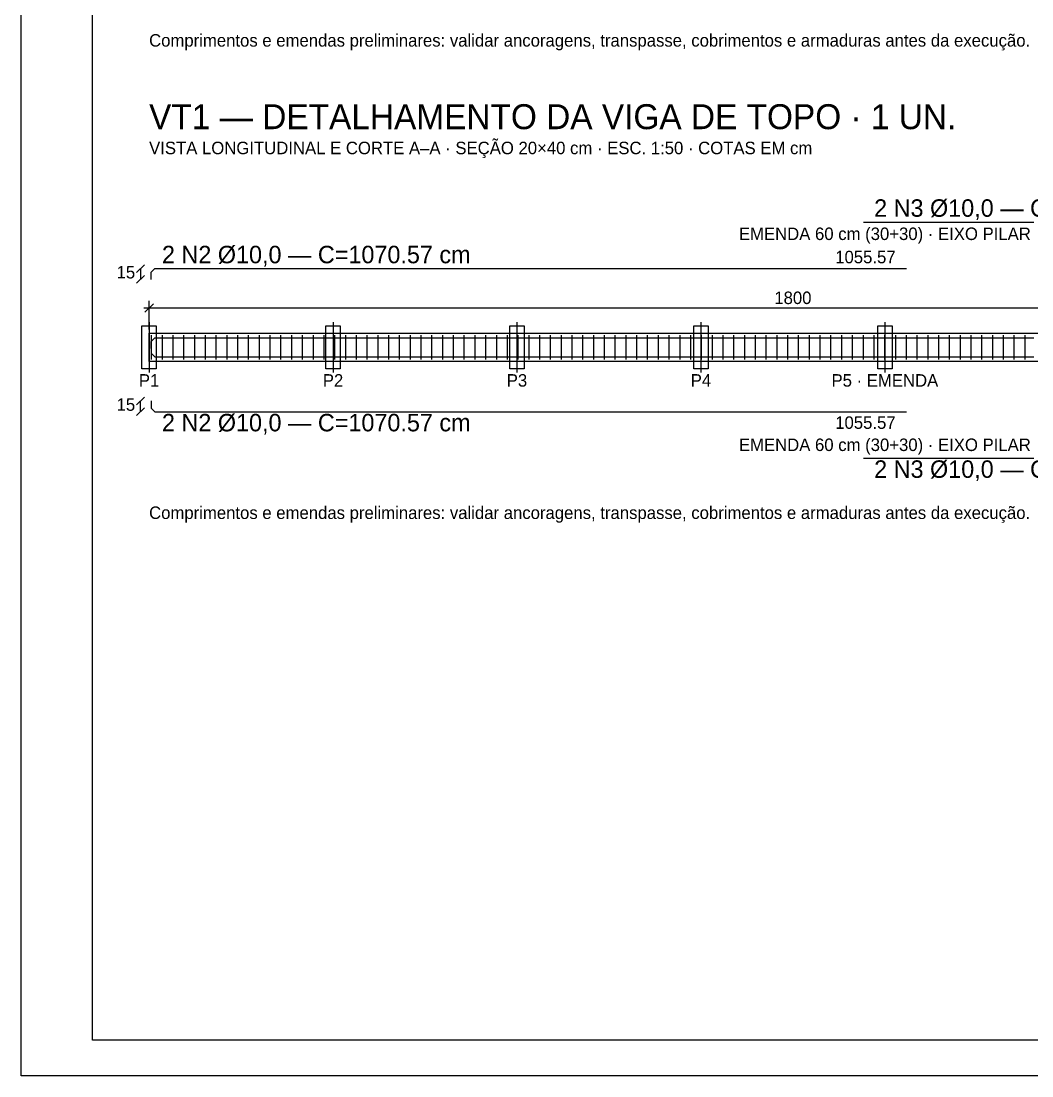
# Model space of a CAD drawing. Header units: millimetres. Extents: x 0 to 3648, y 0 to 594.
# Drawn here: x 1842 to 2124.6, y 0 to 295 of the extents above; entities that cross this region are included whole.
import ezdxf
from ezdxf.enums import TextEntityAlignment as Align

# ---------------------------------------------------------------- set-up
doc = ezdxf.new("R2010")
doc.units = ezdxf.units.MM
for name, color, linetype in [('COTAS', 4, 'CONTINUOUS'), ('EIXOS', 6, 'CONTINUOUS'), ('ESTRIBOS', 30, 'CONTINUOUS'), ('FORMAS', 7, 'CONTINUOUS'), ('MOLDURA', 7, 'CONTINUOUS'), ('TEXTOS', 2, 'CONTINUOUS')]:
    doc.layers.add(name, color=color, linetype=linetype)

msp = doc.modelspace()

# ---------------------------------------------------------------- linework, layer by layer
at = {"layer": 'COTAS'}
for p, q in [((1874.28493, 224.63354), (1876.48495, 226.83353)), ((1875.38494, 225.73352), (1875.38494, 222.73354)), ((1874.28493, 221.63353), (1876.48495, 223.83355)), ((1876.58499, 213.53353), (1878.98495, 215.93353)), ((1877.78491, 208.73354), (1877.78491, 216.73353)), ((1876.28501, 214.73355), (2239.28493, 214.73355)), ((1874.28493, 187.63353), (1876.48495, 189.83352)), ((1874.28493, 184.63354), (1876.48495, 186.83353)), ((1875.38494, 185.73352), (1875.38494, 188.73354))]:
    msp.add_line(p, q, dxfattribs=at)
at = {"layer": 'EIXOS'}
for p, q in [((1875.78496, 209.73355), (1879.78498, 209.73355)), ((1875.78496, 197.73354), (1875.78496, 209.73355)), ((1877.78491, 210.73352), (1877.78491, 196.73353)), ((1879.78498, 209.73355), (1879.78498, 197.73354)), ((1927.21349, 209.73355), (1931.21352, 209.73355)), ((1927.21349, 197.73354), (1927.21349, 209.73355)), ((1929.21357, 210.73352), (1929.21357, 196.73353)), ((1931.21352, 209.73355), (1931.21352, 197.73354)), ((1978.64215, 209.73355), (1982.64205, 209.73355)), ((1978.64215, 197.73354), (1978.64215, 209.73355)), ((1980.6421, 210.73352), (1980.6421, 196.73353)), ((1982.64205, 209.73355), (1982.64205, 197.73354)), ((2030.07069, 209.73355), (2034.07071, 209.73355)), ((2030.07069, 197.73354), (2030.07069, 209.73355)), ((2032.07064, 210.73352), (2032.07064, 196.73353)), ((2034.07071, 209.73355), (2034.07071, 197.73354)), ((2081.49922, 209.73355), (2085.49925, 209.73355)), ((2081.49922, 197.73354), (2081.49922, 209.73355)), ((2083.4993, 210.73352), (2083.4993, 196.73353)), ((2085.49925, 209.73355), (2085.49925, 197.73354)), ((1879.78498, 197.73354), (1875.78496, 197.73354)), ((1931.21352, 197.73354), (1927.21349, 197.73354)), ((1982.64205, 197.73354), (1978.64215, 197.73354)), ((2034.07071, 197.73354), (2030.07069, 197.73354)), ((2085.49925, 197.73354), (2081.49922, 197.73354))]:
    msp.add_line(p, q, dxfattribs=at)
at = {"layer": 'ESTRIBOS'}
for p, q in [((1878.38499, 207.13354), (1878.38499, 200.33354)), ((1881.40007, 207.13354), (1881.40007, 200.33354)), ((1884.41526, 207.13354), (1884.41526, 200.33354)), ((1887.43034, 207.13354), (1887.43034, 200.33354)), ((1890.44541, 207.13354), (1890.44541, 200.33354)), ((1893.46061, 207.13354), (1893.46061, 200.33354)), ((1896.47569, 207.13354), (1896.47569, 200.33354)), ((1899.49089, 207.13354), (1899.49089, 200.33354)), ((1902.50596, 207.13354), (1902.50596, 200.33354)), ((1905.52103, 207.13354), (1905.52103, 200.33354)), ((1908.53623, 207.13354), (1908.53623, 200.33354)), ((1911.55131, 207.13354), (1911.55131, 200.33354)), ((1914.56651, 207.13354), (1914.56651, 200.33354)), ((1917.58158, 207.13354), (1917.58158, 200.33354)), ((1920.59678, 207.13354), (1920.59678, 200.33354)), ((1923.61185, 207.13354), (1923.61185, 200.33354)), ((1926.62693, 207.13354), (1926.62693, 200.33354)), ((1929.64213, 207.13354), (1929.64213, 200.33354)), ((1932.6572, 207.13354), (1932.6572, 200.33354)), ((1935.6724, 207.13354), (1935.6724, 200.33354)), ((1938.68747, 207.13354), (1938.68747, 200.33354)), ((1941.70255, 207.13354), (1941.70255, 200.33354)), ((1944.71775, 207.13354), (1944.71775, 200.33354)), ((1947.73282, 207.13354), (1947.73282, 200.33354)), ((1950.74802, 207.13354), (1950.74802, 200.33354)), ((1953.7631, 207.13354), (1953.7631, 200.33354)), ((1956.7783, 207.13354), (1956.7783, 200.33354)), ((1959.79337, 207.13354), (1959.79337, 200.33354)), ((1962.80844, 207.13354), (1962.80844, 200.33354)), ((1965.82364, 207.13354), (1965.82364, 200.33354)), ((1968.83872, 207.13354), (1968.83872, 200.33354)), ((1971.85392, 207.13354), (1971.85392, 200.33354)), ((1974.86899, 207.13354), (1974.86899, 200.33354)), ((1977.88406, 207.13354), (1977.88406, 200.33354)), ((1980.89926, 207.13354), (1980.89926, 200.33354)), ((1983.91434, 207.13354), (1983.91434, 200.33354)), ((1986.92954, 207.13354), (1986.92954, 200.33354)), ((1989.94461, 207.13354), (1989.94461, 200.33354)), ((1992.95969, 207.13354), (1992.95969, 200.33354)), ((1995.97488, 207.13354), (1995.97488, 200.33354)), ((1998.98996, 207.13354), (1998.98996, 200.33354)), ((2002.00516, 207.13354), (2002.00516, 200.33354)), ((2005.02023, 207.13354), (2005.02023, 200.33354)), ((2008.03531, 207.13354), (2008.03531, 200.33354)), ((2011.05051, 207.13354), (2011.05051, 200.33354)), ((2014.06558, 207.13354), (2014.06558, 200.33354)), ((2017.08078, 207.13354), (2017.08078, 200.33354)), ((2020.09585, 207.13354), (2020.09585, 200.33354)), ((2023.11105, 207.13354), (2023.11105, 200.33354)), ((2026.12613, 207.13354), (2026.12613, 200.33354)), ((2029.14133, 207.13354), (2029.14133, 200.33354)), ((2032.1564, 207.13354), (2032.1564, 200.33354)), ((2035.17147, 207.13354), (2035.17147, 200.33354)), ((2038.18667, 207.13354), (2038.18667, 200.33354)), ((2041.20175, 207.13354), (2041.20175, 200.33354)), ((2044.21695, 207.13354), (2044.21695, 200.33354)), ((2047.23202, 207.13354), (2047.23202, 200.33354)), ((2050.2471, 207.13354), (2050.2471, 200.33354)), ((2053.26229, 207.13354), (2053.26229, 200.33354)), ((2056.27737, 207.13354), (2056.27737, 200.33354)), ((2059.29257, 207.13354), (2059.29257, 200.33354)), ((2062.30764, 207.13354), (2062.30764, 200.33354)), ((2065.32272, 207.13354), (2065.32272, 200.33354)), ((2068.33792, 207.13354), (2068.33792, 200.33354)), ((2071.35299, 207.13354), (2071.35299, 200.33354)), ((2074.36819, 207.13354), (2074.36819, 200.33354)), ((2077.38326, 207.13354), (2077.38326, 200.33354)), ((2080.39834, 207.13354), (2080.39834, 200.33354)), ((2083.41354, 207.13354), (2083.41354, 200.33354)), ((2086.42861, 207.13354), (2086.42861, 200.33354)), ((2089.44381, 207.13354), (2089.44381, 200.33354)), ((2092.45888, 207.13354), (2092.45888, 200.33354)), ((2095.47408, 207.13354), (2095.47408, 200.33354)), ((2098.48916, 207.13354), (2098.48916, 200.33354)), ((2101.50423, 207.13354), (2101.50423, 200.33354)), ((2104.51943, 207.13354), (2104.51943, 200.33354)), ((2107.53451, 207.13354), (2107.53451, 200.33354)), ((2110.5497, 207.13354), (2110.5497, 200.33354)), ((2113.56478, 207.13354), (2113.56478, 200.33354)), ((2116.57998, 207.13354), (2116.57998, 200.33354)), ((2119.59505, 207.13354), (2119.59505, 200.33354)), ((2122.61013, 207.13354), (2122.61013, 200.33354))]:
    msp.add_line(p, q, dxfattribs=at)
at = {"layer": 'FORMAS'}
for p, q in [((2077.4992, 238.73354), (2079.48325, 238.73354)), ((2079.48325, 238.73354), (2081.46717, 238.73354)), ((2081.46717, 238.73354), (2083.45122, 238.73354)), ((2083.45122, 238.73354), (2085.43515, 238.73354)), ((2085.43515, 238.73354), (2087.41907, 238.73354)), ((2087.41907, 238.73354), (2089.40312, 238.73354)), ((2089.40312, 238.73354), (2091.38704, 238.73354)), ((2091.38704, 238.73354), (2093.37097, 238.73354)), ((2093.37097, 238.73354), (2095.35502, 238.73354)), ((2095.35502, 238.73354), (2097.33894, 238.73354)), ((2097.33894, 238.73354), (2099.32287, 238.73354)), ((2099.32287, 238.73354), (2101.30692, 238.73354)), ((2101.30692, 238.73354), (2103.29084, 238.73354)), ((2103.29084, 238.73354), (2105.27489, 238.73354)), ((2105.27489, 238.73354), (2107.25881, 238.73354)), ((2107.25881, 238.73354), (2109.24274, 238.73354)), ((2109.24274, 238.73354), (2111.22679, 238.73354)), ((2111.22679, 238.73354), (2113.21071, 238.73354)), ((2113.21071, 238.73354), (2115.19476, 238.73354)), ((2115.19476, 238.73354), (2117.17869, 238.73354)), ((2117.17869, 238.73354), (2119.16261, 238.73354)), ((2119.16261, 238.73354), (2121.14666, 238.73354)), ((2121.14666, 238.73354), (2123.13058, 238.73354)), ((2123.13058, 238.73354), (2125.11463, 238.73354)), ((1878.38499, 224.71608), (1879.35004, 225.73352)), ((1878.38499, 222.73354), (1878.38499, 224.71608)), ((1879.35004, 225.73352), (1881.33258, 225.73352)), ((1881.33258, 225.73352), (1883.31513, 225.73352)), ((1883.31513, 225.73352), (1885.29768, 225.73352)), ((1885.29768, 225.73352), (1887.28022, 225.73352)), ((1887.28022, 225.73352), (1889.26277, 225.73352)), ((1889.26277, 225.73352), (1891.24532, 225.73352)), ((1891.24532, 225.73352), (1893.22786, 225.73352)), ((1893.22786, 225.73352), (1895.21029, 225.73352)), ((1895.21029, 225.73352), (1897.19296, 225.73352)), ((1897.19296, 225.73352), (1899.17538, 225.73352)), ((1899.17538, 225.73352), (1901.15793, 225.73352)), ((1901.15793, 225.73352), (1903.14047, 225.73352)), ((1903.14047, 225.73352), (1905.12302, 225.73352)), ((1905.12302, 225.73352), (1907.10557, 225.73352)), ((1907.10557, 225.73352), (1909.08812, 225.73352)), ((1909.08812, 225.73352), (1911.07066, 225.73352)), ((1911.07066, 225.73352), (1913.05321, 225.73352)), ((1913.05321, 225.73352), (1915.03576, 225.73352)), ((1915.03576, 225.73352), (1917.0183, 225.73352)), ((1917.0183, 225.73352), (1919.00085, 225.73352)), ((1919.00085, 225.73352), (1920.9834, 225.73352)), ((1920.9834, 225.73352), (1922.96595, 225.73352)), ((1922.96595, 225.73352), (1924.94849, 225.73352)), ((1924.94849, 225.73352), (1926.93104, 225.73352)), ((1926.93104, 225.73352), (1928.91346, 225.73352)), ((1928.91346, 225.73352), (1930.89613, 225.73352)), ((1930.89613, 225.73352), (1932.87856, 225.73352)), ((1932.87856, 225.73352), (1934.8611, 225.73352)), ((1934.8611, 225.73352), (1936.84365, 225.73352)), ((1936.84365, 225.73352), (1938.8262, 225.73352)), ((1938.8262, 225.73352), (1940.80874, 225.73352)), ((1940.80874, 225.73352), (1942.79129, 225.73352)), ((1942.79129, 225.73352), (1944.77384, 225.73352)), ((1944.77384, 225.73352), (1946.75639, 225.73352)), ((1946.75639, 225.73352), (1948.73893, 225.73352)), ((1948.73893, 225.73352), (1950.72148, 225.73352)), ((1950.72148, 225.73352), (1952.70403, 225.73352)), ((1952.70403, 225.73352), (1954.68657, 225.73352)), ((1954.68657, 225.73352), (1956.66912, 225.73352)), ((1956.66912, 225.73352), (1958.65167, 225.73352)), ((1958.65167, 225.73352), (1960.63421, 225.73352)), ((1960.63421, 225.73352), (1962.61664, 225.73352)), ((1962.61664, 225.73352), (1964.59931, 225.73352)), ((1964.59931, 225.73352), (1966.58173, 225.73352)), ((1966.58173, 225.73352), (1968.56428, 225.73352)), ((1968.56428, 225.73352), (1970.54682, 225.73352)), ((1970.54682, 225.73352), (1972.52937, 225.73352)), ((1972.52937, 225.73352), (1974.51192, 225.73352)), ((1974.51192, 225.73352), (1976.49447, 225.73352)), ((1976.49447, 225.73352), (1978.47701, 225.73352)), ((1978.47701, 225.73352), (1980.45956, 225.73352)), ((1980.45956, 225.73352), (1982.44211, 225.73352)), ((1982.44211, 225.73352), (1984.42465, 225.73352)), ((1984.42465, 225.73352), (1986.4072, 225.73352)), ((1986.4072, 225.73352), (1988.38975, 225.73352)), ((1988.38975, 225.73352), (1990.3723, 225.73352)), ((1990.3723, 225.73352), (1992.35484, 225.73352)), ((1992.35484, 225.73352), (1994.33739, 225.73352)), ((1994.33739, 225.73352), (1996.31981, 225.73352)), ((1996.31981, 225.73352), (1998.30248, 225.73352)), ((1998.30248, 225.73352), (2000.28491, 225.73352)), ((2000.28491, 225.73352), (2002.26745, 225.73352)), ((2002.26745, 225.73352), (2004.25, 225.73352)), ((2004.25, 225.73352), (2006.23255, 225.73352)), ((2006.23255, 225.73352), (2008.21509, 225.73352)), ((2008.21509, 225.73352), (2010.19764, 225.73352)), ((2010.19764, 225.73352), (2012.18019, 225.73352)), ((2012.18019, 225.73352), (2014.16274, 225.73352)), ((2014.16274, 225.73352), (2016.14528, 225.73352)), ((2016.14528, 225.73352), (2018.12783, 225.73352)), ((2018.12783, 225.73352), (2020.11038, 225.73352)), ((2020.11038, 225.73352), (2022.09292, 225.73352)), ((2022.09292, 225.73352), (2024.07547, 225.73352)), ((2024.07547, 225.73352), (2026.05802, 225.73352)), ((2026.05802, 225.73352), (2028.04056, 225.73352)), ((2028.04056, 225.73352), (2030.02299, 225.73352)), ((2030.02299, 225.73352), (2032.00566, 225.73352)), ((2032.00566, 225.73352), (2033.98808, 225.73352)), ((2033.98808, 225.73352), (2035.97063, 225.73352)), ((2035.97063, 225.73352), (2037.95318, 225.73352)), ((2037.95318, 225.73352), (2039.93572, 225.73352)), ((2039.93572, 225.73352), (2041.91827, 225.73352)), ((2041.91827, 225.73352), (2043.90082, 225.73352)), ((2043.90082, 225.73352), (2045.88336, 225.73352)), ((2045.88336, 225.73352), (2047.86591, 225.73352)), ((2047.86591, 225.73352), (2049.84846, 225.73352)), ((2049.84846, 225.73352), (2051.831, 225.73352)), ((2051.831, 225.73352), (2053.81355, 225.73352)), ((2053.81355, 225.73352), (2055.7961, 225.73352)), ((2055.7961, 225.73352), (2057.77865, 225.73352)), ((2057.77865, 225.73352), (2059.76119, 225.73352)), ((2059.76119, 225.73352), (2061.74374, 225.73352)), ((2061.74374, 225.73352), (2063.72616, 225.73352)), ((2063.72616, 225.73352), (2065.70883, 225.73352)), ((2065.70883, 225.73352), (2067.69126, 225.73352)), ((2067.69126, 225.73352), (2069.6738, 225.73352)), ((2069.6738, 225.73352), (2071.65635, 225.73352)), ((2071.65635, 225.73352), (2073.6389, 225.73352)), ((2073.6389, 225.73352), (2075.62144, 225.73352)), ((2075.62144, 225.73352), (2077.60399, 225.73352)), ((2077.60399, 225.73352), (2079.58654, 225.73352)), ((2079.58654, 225.73352), (2081.56909, 225.73352)), ((2081.56909, 225.73352), (2083.55163, 225.73352)), ((2083.55163, 225.73352), (2085.53418, 225.73352)), ((2085.53418, 225.73352), (2087.51673, 225.73352)), ((2087.51673, 225.73352), (2089.49927, 225.73352)), ((1877.78491, 207.73354), (2237.78491, 207.73354)), ((1877.78491, 199.73355), (1877.78491, 207.73354)), ((1878.38499, 205.34684), (1879.35004, 206.36431)), ((1878.38499, 203.3643), (1878.38499, 205.34684)), ((1878.38499, 204.10276), (1878.38499, 202.12024)), ((1879.35004, 206.36431), (1881.33258, 206.36431)), ((1881.33258, 206.36431), (1883.31513, 206.36431)), ((1883.31513, 206.36431), (1885.29768, 206.36431)), ((1885.29768, 206.36431), (1887.28022, 206.36431)), ((1887.28022, 206.36431), (1889.26277, 206.36431)), ((1889.26277, 206.36431), (1891.24532, 206.36431)), ((1891.24532, 206.36431), (1893.22786, 206.36431)), ((1893.22786, 206.36431), (1895.21029, 206.36431)), ((1895.21029, 206.36431), (1897.19296, 206.36431)), ((1897.19296, 206.36431), (1899.17538, 206.36431)), ((1899.17538, 206.36431), (1901.15793, 206.36431)), ((1901.15793, 206.36431), (1903.14047, 206.36431)), ((1903.14047, 206.36431), (1905.12302, 206.36431)), ((1905.12302, 206.36431), (1907.10557, 206.36431)), ((1907.10557, 206.36431), (1909.08812, 206.36431)), ((1909.08812, 206.36431), (1911.07066, 206.36431)), ((1911.07066, 206.36431), (1913.05321, 206.36431)), ((1913.05321, 206.36431), (1915.03576, 206.36431)), ((1915.03576, 206.36431), (1917.0183, 206.36431)), ((1917.0183, 206.36431), (1919.00085, 206.36431)), ((1919.00085, 206.36431), (1920.9834, 206.36431)), ((1920.9834, 206.36431), (1922.96595, 206.36431)), ((1922.96595, 206.36431), (1924.94849, 206.36431)), ((1924.94849, 206.36431), (1926.93104, 206.36431)), ((1926.93104, 206.36431), (1928.91346, 206.36431)), ((1928.91346, 206.36431), (1930.89613, 206.36431)), ((1930.89613, 206.36431), (1932.87856, 206.36431)), ((1932.87856, 206.36431), (1934.8611, 206.36431)), ((1934.8611, 206.36431), (1936.84365, 206.36431)), ((1936.84365, 206.36431), (1938.8262, 206.36431)), ((1938.8262, 206.36431), (1940.80874, 206.36431)), ((1940.80874, 206.36431), (1942.79129, 206.36431)), ((1942.79129, 206.36431), (1944.77384, 206.36431)), ((1944.77384, 206.36431), (1946.75639, 206.36431)), ((1946.75639, 206.36431), (1948.73893, 206.36431)), ((1948.73893, 206.36431), (1950.72148, 206.36431)), ((1950.72148, 206.36431), (1952.70403, 206.36431)), ((1952.70403, 206.36431), (1954.68657, 206.36431)), ((1954.68657, 206.36431), (1956.66912, 206.36431)), ((1956.66912, 206.36431), (1958.65167, 206.36431)), ((1958.65167, 206.36431), (1960.63421, 206.36431)), ((1960.63421, 206.36431), (1962.61664, 206.36431)), ((1962.61664, 206.36431), (1964.59931, 206.36431)), ((1964.59931, 206.36431), (1966.58173, 206.36431)), ((1966.58173, 206.36431), (1968.56428, 206.36431)), ((1968.56428, 206.36431), (1970.54682, 206.36431)), ((1970.54682, 206.36431), (1972.52937, 206.36431)), ((1972.52937, 206.36431), (1974.51192, 206.36431)), ((1974.51192, 206.36431), (1976.49447, 206.36431)), ((1976.49447, 206.36431), (1978.47701, 206.36431)), ((1978.47701, 206.36431), (1980.45956, 206.36431)), ((1980.45956, 206.36431), (1982.44211, 206.36431)), ((1982.44211, 206.36431), (1984.42465, 206.36431)), ((1984.42465, 206.36431), (1986.4072, 206.36431)), ((1986.4072, 206.36431), (1988.38975, 206.36431)), ((1988.38975, 206.36431), (1990.3723, 206.36431)), ((1990.3723, 206.36431), (1992.35484, 206.36431)), ((1992.35484, 206.36431), (1994.33739, 206.36431)), ((1994.33739, 206.36431), (1996.31981, 206.36431)), ((1996.31981, 206.36431), (1998.30248, 206.36431)), ((1998.30248, 206.36431), (2000.28491, 206.36431)), ((2000.28491, 206.36431), (2002.26745, 206.36431)), ((2002.26745, 206.36431), (2004.25, 206.36431)), ((2004.25, 206.36431), (2006.23255, 206.36431)), ((2006.23255, 206.36431), (2008.21509, 206.36431)), ((2008.21509, 206.36431), (2010.19764, 206.36431)), ((2010.19764, 206.36431), (2012.18019, 206.36431)), ((2012.18019, 206.36431), (2014.16274, 206.36431)), ((2014.16274, 206.36431), (2016.14528, 206.36431)), ((2016.14528, 206.36431), (2018.12783, 206.36431)), ((2018.12783, 206.36431), (2020.11038, 206.36431)), ((2020.11038, 206.36431), (2022.09292, 206.36431)), ((2022.09292, 206.36431), (2024.07547, 206.36431)), ((2024.07547, 206.36431), (2026.05802, 206.36431)), ((2026.05802, 206.36431), (2028.04056, 206.36431)), ((2028.04056, 206.36431), (2030.02299, 206.36431)), ((2030.02299, 206.36431), (2032.00566, 206.36431)), ((2032.00566, 206.36431), (2033.98808, 206.36431)), ((2033.98808, 206.36431), (2035.97063, 206.36431)), ((2035.97063, 206.36431), (2037.95318, 206.36431)), ((2037.95318, 206.36431), (2039.93572, 206.36431)), ((2039.93572, 206.36431), (2041.91827, 206.36431)), ((2041.91827, 206.36431), (2043.90082, 206.36431)), ((2043.90082, 206.36431), (2045.88336, 206.36431)), ((2045.88336, 206.36431), (2047.86591, 206.36431)), ((2047.86591, 206.36431), (2049.84846, 206.36431)), ((2049.84846, 206.36431), (2051.831, 206.36431)), ((2051.831, 206.36431), (2053.81355, 206.36431)), ((2053.81355, 206.36431), (2055.7961, 206.36431)), ((2055.7961, 206.36431), (2057.77865, 206.36431)), ((2057.77865, 206.36431), (2059.76119, 206.36431)), ((2059.76119, 206.36431), (2061.74374, 206.36431)), ((2061.74374, 206.36431), (2063.72616, 206.36431)), ((2063.72616, 206.36431), (2065.70883, 206.36431)), ((2065.70883, 206.36431), (2067.69126, 206.36431)), ((2067.69126, 206.36431), (2069.6738, 206.36431)), ((2069.6738, 206.36431), (2071.65635, 206.36431)), ((2071.65635, 206.36431), (2073.6389, 206.36431)), ((2073.6389, 206.36431), (2075.62144, 206.36431)), ((2075.62144, 206.36431), (2077.60399, 206.36431)), ((2077.4992, 206.36431), (2079.48325, 206.36431)), ((2077.60399, 206.36431), (2079.58654, 206.36431)), ((2079.48325, 206.36431), (2081.46717, 206.36431)), ((2079.58654, 206.36431), (2081.56909, 206.36431)), ((2081.46717, 206.36431), (2083.45122, 206.36431)), ((2081.56909, 206.36431), (2083.55163, 206.36431)), ((2083.45122, 206.36431), (2085.43515, 206.36431)), ((2083.55163, 206.36431), (2085.53418, 206.36431)), ((2085.43515, 206.36431), (2087.41907, 206.36431)), ((2085.53418, 206.36431), (2087.51673, 206.36431)), ((2087.41907, 206.36431), (2089.40312, 206.36431)), ((2087.51673, 206.36431), (2089.49927, 206.36431)), ((2089.40312, 206.36431), (2091.38704, 206.36431)), ((2091.38704, 206.36431), (2093.37097, 206.36431)), ((2093.37097, 206.36431), (2095.35502, 206.36431)), ((2095.35502, 206.36431), (2097.33894, 206.36431)), ((2097.33894, 206.36431), (2099.32287, 206.36431)), ((2099.32287, 206.36431), (2101.30692, 206.36431)), ((2101.30692, 206.36431), (2103.29084, 206.36431)), ((2103.29084, 206.36431), (2105.27489, 206.36431)), ((2105.27489, 206.36431), (2107.25881, 206.36431)), ((2107.25881, 206.36431), (2109.24274, 206.36431)), ((2109.24274, 206.36431), (2111.22679, 206.36431)), ((2111.22679, 206.36431), (2113.21071, 206.36431)), ((2113.21071, 206.36431), (2115.19476, 206.36431)), ((2115.19476, 206.36431), (2117.17869, 206.36431)), ((2117.17869, 206.36431), (2119.16261, 206.36431)), ((2119.16261, 206.36431), (2121.14666, 206.36431)), ((2121.14666, 206.36431), (2123.13058, 206.36431)), ((2123.13058, 206.36431), (2125.11463, 206.36431)), ((1878.38499, 202.12024), (1879.35004, 201.10277)), ((1879.35004, 201.10277), (1881.33258, 201.10277)), ((1881.33258, 201.10277), (1883.31513, 201.10277)), ((1883.31513, 201.10277), (1885.29768, 201.10277)), ((1885.29768, 201.10277), (1887.28022, 201.10277)), ((1887.28022, 201.10277), (1889.26277, 201.10277)), ((1889.26277, 201.10277), (1891.24532, 201.10277)), ((1891.24532, 201.10277), (1893.22786, 201.10277)), ((1893.22786, 201.10277), (1895.21041, 201.10277)), ((1895.21041, 201.10277), (1897.19296, 201.10277)), ((1897.19296, 201.10277), (1899.17538, 201.10277)), ((1899.17538, 201.10277), (1901.15805, 201.10277)), ((1901.15805, 201.10277), (1903.14047, 201.10277)), ((1903.14047, 201.10277), (1905.12302, 201.10277)), ((1905.12302, 201.10277), (1907.10557, 201.10277)), ((1907.10557, 201.10277), (1909.08812, 201.10277)), ((1909.08812, 201.10277), (1911.07066, 201.10277)), ((1911.07066, 201.10277), (1913.05321, 201.10277)), ((1913.05321, 201.10277), (1915.03576, 201.10277)), ((1915.03576, 201.10277), (1917.0183, 201.10277)), ((1917.0183, 201.10277), (1919.00085, 201.10277)), ((1919.00085, 201.10277), (1920.9834, 201.10277)), ((1920.9834, 201.10277), (1922.96595, 201.10277)), ((1922.96595, 201.10277), (1924.94849, 201.10277)), ((1924.94849, 201.10277), (1926.93104, 201.10277)), ((1926.93104, 201.10277), (1928.91359, 201.10277)), ((1928.91359, 201.10277), (1930.89613, 201.10277)), ((1930.89613, 201.10277), (1932.87856, 201.10277)), ((1932.87856, 201.10277), (1934.86123, 201.10277)), ((1934.86123, 201.10277), (1936.84365, 201.10277)), ((1936.84365, 201.10277), (1938.8262, 201.10277)), ((1938.8262, 201.10277), (1940.80874, 201.10277)), ((1940.80874, 201.10277), (1942.79129, 201.10277)), ((1942.79129, 201.10277), (1944.77384, 201.10277)), ((1944.77384, 201.10277), (1946.75639, 201.10277)), ((1946.75639, 201.10277), (1948.73893, 201.10277)), ((1948.73893, 201.10277), (1950.72148, 201.10277)), ((1950.72148, 201.10277), (1952.70403, 201.10277)), ((1952.70403, 201.10277), (1954.68657, 201.10277)), ((1954.68657, 201.10277), (1956.66912, 201.10277)), ((1956.66912, 201.10277), (1958.65167, 201.10277)), ((1958.65167, 201.10277), (1960.63421, 201.10277)), ((1960.63421, 201.10277), (1962.61676, 201.10277)), ((1962.61676, 201.10277), (1964.59931, 201.10277)), ((1964.59931, 201.10277), (1966.58173, 201.10277)), ((1966.58173, 201.10277), (1968.56428, 201.10277)), ((1968.56428, 201.10277), (1970.54682, 201.10277)), ((1970.54682, 201.10277), (1972.52937, 201.10277)), ((1972.52937, 201.10277), (1974.51192, 201.10277)), ((1974.51192, 201.10277), (1976.49447, 201.10277)), ((1976.49447, 201.10277), (1978.47701, 201.10277)), ((1978.47701, 201.10277), (1980.45956, 201.10277)), ((1980.45956, 201.10277), (1982.44211, 201.10277)), ((1982.44211, 201.10277), (1984.42465, 201.10277)), ((1984.42465, 201.10277), (1986.4072, 201.10277)), ((1986.4072, 201.10277), (1988.38975, 201.10277)), ((1988.38975, 201.10277), (1990.3723, 201.10277)), ((1990.3723, 201.10277), (1992.35484, 201.10277)), ((1992.35484, 201.10277), (1994.33739, 201.10277)), ((1994.33739, 201.10277), (1996.31994, 201.10277)), ((1996.31994, 201.10277), (1998.30248, 201.10277)), ((1998.30248, 201.10277), (2000.28491, 201.10277)), ((2000.28491, 201.10277), (2002.26745, 201.10277)), ((2002.26745, 201.10277), (2004.25, 201.10277)), ((2004.25, 201.10277), (2006.23255, 201.10277)), ((2006.23255, 201.10277), (2008.21509, 201.10277)), ((2008.21509, 201.10277), (2010.19764, 201.10277)), ((2010.19764, 201.10277), (2012.18019, 201.10277)), ((2012.18019, 201.10277), (2014.16274, 201.10277)), ((2014.16274, 201.10277), (2016.14528, 201.10277)), ((2016.14528, 201.10277), (2018.12783, 201.10277)), ((2018.12783, 201.10277), (2020.11038, 201.10277)), ((2020.11038, 201.10277), (2022.09292, 201.10277)), ((2022.09292, 201.10277), (2024.07547, 201.10277)), ((2024.07547, 201.10277), (2026.05802, 201.10277)), ((2026.05802, 201.10277), (2028.04056, 201.10277)), ((2028.04056, 201.10277), (2030.02299, 201.10277)), ((2030.02299, 201.10277), (2032.00566, 201.10277)), ((2032.00566, 201.10277), (2033.98808, 201.10277)), ((2033.98808, 201.10277), (2035.97063, 201.10277)), ((2035.97063, 201.10277), (2037.95318, 201.10277)), ((2037.95318, 201.10277), (2039.93572, 201.10277)), ((2039.93572, 201.10277), (2041.91827, 201.10277)), ((2041.91827, 201.10277), (2043.90082, 201.10277)), ((2043.90082, 201.10277), (2045.88336, 201.10277)), ((2045.88336, 201.10277), (2047.86591, 201.10277)), ((2047.86591, 201.10277), (2049.84846, 201.10277)), ((2049.84846, 201.10277), (2051.831, 201.10277)), ((2051.831, 201.10277), (2053.81355, 201.10277)), ((2053.81355, 201.10277), (2055.7961, 201.10277)), ((2055.7961, 201.10277), (2057.77865, 201.10277)), ((2057.77865, 201.10277), (2059.76119, 201.10277)), ((2059.76119, 201.10277), (2061.74374, 201.10277)), ((2061.74374, 201.10277), (2063.72616, 201.10277)), ((2063.72616, 201.10277), (2065.70883, 201.10277)), ((2065.70883, 201.10277), (2067.69126, 201.10277)), ((2067.69126, 201.10277), (2069.6738, 201.10277)), ((2069.6738, 201.10277), (2071.65635, 201.10277)), ((2071.65635, 201.10277), (2073.6389, 201.10277)), ((2073.6389, 201.10277), (2075.62144, 201.10277)), ((2075.62144, 201.10277), (2077.60399, 201.10277)), ((2077.4992, 201.10277), (2079.48325, 201.10277)), ((2077.60399, 201.10277), (2079.58654, 201.10277)), ((2079.48325, 201.10277), (2081.46717, 201.10277)), ((2079.58654, 201.10277), (2081.56909, 201.10277)), ((2081.46717, 201.10277), (2083.45122, 201.10277)), ((2081.56909, 201.10277), (2083.55163, 201.10277)), ((2083.45122, 201.10277), (2085.43515, 201.10277)), ((2083.55163, 201.10277), (2085.53418, 201.10277)), ((2085.43515, 201.10277), (2087.41907, 201.10277)), ((2085.53418, 201.10277), (2087.51673, 201.10277)), ((2087.41907, 201.10277), (2089.40312, 201.10277)), ((2087.51673, 201.10277), (2089.49927, 201.10277)), ((2089.40312, 201.10277), (2091.38704, 201.10277)), ((2091.38704, 201.10277), (2093.37097, 201.10277)), ((2093.37097, 201.10277), (2095.35502, 201.10277)), ((2095.35502, 201.10277), (2097.33894, 201.10277)), ((2097.33894, 201.10277), (2099.32287, 201.10277)), ((2099.32287, 201.10277), (2101.30692, 201.10277)), ((2101.30692, 201.10277), (2103.29084, 201.10277)), ((2103.29084, 201.10277), (2105.27489, 201.10277)), ((2105.27489, 201.10277), (2107.25881, 201.10277)), ((2107.25881, 201.10277), (2109.24274, 201.10277)), ((2109.24274, 201.10277), (2111.22679, 201.10277)), ((2111.22679, 201.10277), (2113.21071, 201.10277)), ((2113.21071, 201.10277), (2115.19476, 201.10277)), ((2115.19476, 201.10277), (2117.17869, 201.10277)), ((2117.17869, 201.10277), (2119.16261, 201.10277)), ((2119.16261, 201.10277), (2121.14666, 201.10277)), ((2121.14666, 201.10277), (2123.13058, 201.10277)), ((2123.13058, 201.10277), (2125.11463, 201.10277)), ((2237.78491, 199.73355), (1877.78491, 199.73355)), ((1878.38499, 188.73354), (1878.38499, 186.751)), ((1878.38499, 186.751), (1879.35004, 185.73352)), ((1879.35004, 185.73352), (1881.33258, 185.73352)), ((1881.33258, 185.73352), (1883.31513, 185.73352)), ((1883.31513, 185.73352), (1885.29768, 185.73352)), ((1885.29768, 185.73352), (1887.28022, 185.73352)), ((1887.28022, 185.73352), (1889.26277, 185.73352)), ((1889.26277, 185.73352), (1891.24532, 185.73352)), ((1891.24532, 185.73352), (1893.22786, 185.73352)), ((1893.22786, 185.73352), (1895.21041, 185.73352)), ((1895.21041, 185.73352), (1897.19296, 185.73352)), ((1897.19296, 185.73352), (1899.17538, 185.73352)), ((1899.17538, 185.73352), (1901.15805, 185.73352)), ((1901.15805, 185.73352), (1903.14047, 185.73352)), ((1903.14047, 185.73352), (1905.12302, 185.73352)), ((1905.12302, 185.73352), (1907.10557, 185.73352)), ((1907.10557, 185.73352), (1909.08812, 185.73352)), ((1909.08812, 185.73352), (1911.07066, 185.73352)), ((1911.07066, 185.73352), (1913.05321, 185.73352)), ((1913.05321, 185.73352), (1915.03576, 185.73352)), ((1915.03576, 185.73352), (1917.0183, 185.73352)), ((1917.0183, 185.73352), (1919.00085, 185.73352)), ((1919.00085, 185.73352), (1920.9834, 185.73352)), ((1920.9834, 185.73352), (1922.96595, 185.73352)), ((1922.96595, 185.73352), (1924.94849, 185.73352)), ((1924.94849, 185.73352), (1926.93104, 185.73352)), ((1926.93104, 185.73352), (1928.91359, 185.73352)), ((1928.91359, 185.73352), (1930.89613, 185.73352)), ((1930.89613, 185.73352), (1932.87856, 185.73352)), ((1932.87856, 185.73352), (1934.86123, 185.73352)), ((1934.86123, 185.73352), (1936.84365, 185.73352)), ((1936.84365, 185.73352), (1938.8262, 185.73352)), ((1938.8262, 185.73352), (1940.80874, 185.73352)), ((1940.80874, 185.73352), (1942.79129, 185.73352)), ((1942.79129, 185.73352), (1944.77384, 185.73352)), ((1944.77384, 185.73352), (1946.75639, 185.73352)), ((1946.75639, 185.73352), (1948.73893, 185.73352)), ((1948.73893, 185.73352), (1950.72148, 185.73352)), ((1950.72148, 185.73352), (1952.70403, 185.73352)), ((1952.70403, 185.73352), (1954.68657, 185.73352)), ((1954.68657, 185.73352), (1956.66912, 185.73352)), ((1956.66912, 185.73352), (1958.65167, 185.73352)), ((1958.65167, 185.73352), (1960.63421, 185.73352)), ((1960.63421, 185.73352), (1962.61676, 185.73352)), ((1962.61676, 185.73352), (1964.59931, 185.73352)), ((1964.59931, 185.73352), (1966.58173, 185.73352)), ((1966.58173, 185.73352), (1968.56428, 185.73352)), ((1968.56428, 185.73352), (1970.54682, 185.73352)), ((1970.54682, 185.73352), (1972.52937, 185.73352)), ((1972.52937, 185.73352), (1974.51192, 185.73352)), ((1974.51192, 185.73352), (1976.49447, 185.73352)), ((1976.49447, 185.73352), (1978.47701, 185.73352)), ((1978.47701, 185.73352), (1980.45956, 185.73352)), ((1980.45956, 185.73352), (1982.44211, 185.73352)), ((1982.44211, 185.73352), (1984.42465, 185.73352)), ((1984.42465, 185.73352), (1986.4072, 185.73352)), ((1986.4072, 185.73352), (1988.38975, 185.73352)), ((1988.38975, 185.73352), (1990.3723, 185.73352)), ((1990.3723, 185.73352), (1992.35484, 185.73352)), ((1992.35484, 185.73352), (1994.33739, 185.73352)), ((1994.33739, 185.73352), (1996.31994, 185.73352)), ((1996.31994, 185.73352), (1998.30248, 185.73352)), ((1998.30248, 185.73352), (2000.28491, 185.73352)), ((2000.28491, 185.73352), (2002.26745, 185.73352)), ((2002.26745, 185.73352), (2004.25, 185.73352)), ((2004.25, 185.73352), (2006.23255, 185.73352)), ((2006.23255, 185.73352), (2008.21509, 185.73352)), ((2008.21509, 185.73352), (2010.19764, 185.73352)), ((2010.19764, 185.73352), (2012.18019, 185.73352)), ((2012.18019, 185.73352), (2014.16274, 185.73352)), ((2014.16274, 185.73352), (2016.14528, 185.73352)), ((2016.14528, 185.73352), (2018.12783, 185.73352)), ((2018.12783, 185.73352), (2020.11038, 185.73352)), ((2020.11038, 185.73352), (2022.09292, 185.73352)), ((2022.09292, 185.73352), (2024.07547, 185.73352)), ((2024.07547, 185.73352), (2026.05802, 185.73352)), ((2026.05802, 185.73352), (2028.04056, 185.73352)), ((2028.04056, 185.73352), (2030.02299, 185.73352)), ((2030.02299, 185.73352), (2032.00566, 185.73352)), ((2032.00566, 185.73352), (2033.98808, 185.73352)), ((2033.98808, 185.73352), (2035.97063, 185.73352)), ((2035.97063, 185.73352), (2037.95318, 185.73352)), ((2037.95318, 185.73352), (2039.93572, 185.73352)), ((2039.93572, 185.73352), (2041.91827, 185.73352)), ((2041.91827, 185.73352), (2043.90082, 185.73352)), ((2043.90082, 185.73352), (2045.88336, 185.73352)), ((2045.88336, 185.73352), (2047.86591, 185.73352)), ((2047.86591, 185.73352), (2049.84846, 185.73352)), ((2049.84846, 185.73352), (2051.831, 185.73352)), ((2051.831, 185.73352), (2053.81355, 185.73352)), ((2053.81355, 185.73352), (2055.7961, 185.73352)), ((2055.7961, 185.73352), (2057.77865, 185.73352)), ((2057.77865, 185.73352), (2059.76119, 185.73352)), ((2059.76119, 185.73352), (2061.74374, 185.73352)), ((2061.74374, 185.73352), (2063.72616, 185.73352)), ((2063.72616, 185.73352), (2065.70883, 185.73352)), ((2065.70883, 185.73352), (2067.69126, 185.73352)), ((2067.69126, 185.73352), (2069.6738, 185.73352)), ((2069.6738, 185.73352), (2071.65635, 185.73352)), ((2071.65635, 185.73352), (2073.6389, 185.73352)), ((2073.6389, 185.73352), (2075.62144, 185.73352)), ((2075.62144, 185.73352), (2077.60399, 185.73352)), ((2077.60399, 185.73352), (2079.58654, 185.73352)), ((2079.58654, 185.73352), (2081.56909, 185.73352)), ((2081.56909, 185.73352), (2083.55163, 185.73352)), ((2083.55163, 185.73352), (2085.53418, 185.73352)), ((2085.53418, 185.73352), (2087.51673, 185.73352)), ((2087.51673, 185.73352), (2089.49927, 185.73352)), ((2077.4992, 172.73354), (2079.48325, 172.73354)), ((2079.48325, 172.73354), (2081.46717, 172.73354)), ((2081.46717, 172.73354), (2083.45122, 172.73354)), ((2083.45122, 172.73354), (2085.43515, 172.73354)), ((2085.43515, 172.73354), (2087.41907, 172.73354)), ((2087.41907, 172.73354), (2089.40312, 172.73354)), ((2089.40312, 172.73354), (2091.38704, 172.73354)), ((2091.38704, 172.73354), (2093.37097, 172.73354)), ((2093.37097, 172.73354), (2095.35502, 172.73354)), ((2095.35502, 172.73354), (2097.33894, 172.73354)), ((2097.33894, 172.73354), (2099.32287, 172.73354)), ((2099.32287, 172.73354), (2101.30692, 172.73354)), ((2101.30692, 172.73354), (2103.29084, 172.73354)), ((2103.29084, 172.73354), (2105.27489, 172.73354)), ((2105.27489, 172.73354), (2107.25881, 172.73354)), ((2107.25881, 172.73354), (2109.24274, 172.73354)), ((2109.24274, 172.73354), (2111.22679, 172.73354)), ((2111.22679, 172.73354), (2113.21071, 172.73354)), ((2113.21071, 172.73354), (2115.19476, 172.73354)), ((2115.19476, 172.73354), (2117.17869, 172.73354)), ((2117.17869, 172.73354), (2119.16261, 172.73354)), ((2119.16261, 172.73354), (2121.14666, 172.73354)), ((2121.14666, 172.73354), (2123.13058, 172.73354)), ((2123.13058, 172.73354), (2125.11463, 172.73354))]:
    msp.add_line(p, q, dxfattribs=at)
at = {"layer": 'MOLDURA'}
for p, q in [((1842.00003, -0.00003), (1842.00003, 594)), ((1862.00003, 9.99997), (1862.00003, 584)), ((2673, 9.99997), (1862.00003, 9.99997)), ((2683, -0.00003), (1842.00003, -0.00003))]:
    msp.add_line(p, q, dxfattribs=at)

# ---------------------------------------------------------------- texts
at = {"layer": 'COTAS'}
msp.add_text('1800', height=3.49162, dxfattribs=at).set_placement((2057.78491, 215.83353), align=Align.CENTER)
at = {"layer": 'TEXTOS'}
for s, height, p in [('Comprimentos e emendas preliminares: validar ancoragens, transpasse, cobrimentos e armaduras antes da execução.', 3.49231, (1877.78491, 287.81855)), ('VT1 — DETALHAMENTO DA VIGA DE TOPO · 1 UN.', 6.98205, (1877.78491, 264.73355)), ('VISTA LONGITUDINAL E CORTE A–A · SEÇÃO 20×40 cm · ESC. 1:50 · COTAS EM cm', 3.49231, (1877.78491, 257.73354)), ('2 N3 Ø10,0 — C=813.43 cm', 4.88718, (2080.49925, 240.23354)), ('2 N2 Ø10,0 — C=1070.57 cm', 4.88718, (1881.38492, 227.23355)), ('2 N2 Ø10,0 — C=1070.57 cm', 4.88718, (1881.38492, 180.23354)), ('2 N3 Ø10,0 — C=813.43 cm', 4.88718, (2080.49925, 167.23355)), ('Comprimentos e emendas preliminares: validar ancoragens, transpasse, cobrimentos e armaduras antes da execução.', 3.49231, (1877.78491, 155.73352))]:
    msp.add_text(s, height=height, dxfattribs=at).set_placement(p)
for s, p in [('EMENDA 60 cm (30+30) · EIXO PILAR', (2083.4993, 233.73354)), ('P1', (1877.78491, 192.73354)), ('P2', (1929.21357, 192.73354)), ('P3', (1980.6421, 192.73354)), ('P4', (2032.07064, 192.73354)), ('P5 · EMENDA', (2083.4993, 192.73354)), ('EMENDA 60 cm (30+30) · EIXO PILAR', (2083.4993, 174.73355))]:
    msp.add_text(s, height=3.49231, dxfattribs=at).set_placement(p, align=Align.CENTER)
for s, p in [('1055.57', (2086.49922, 227.23355)), ('15', (1873.88492, 222.98353)), ('15', (1873.88492, 185.98355)), ('1055.57', (2086.49922, 180.93353))]:
    msp.add_text(s, height=3.49231, dxfattribs=at).set_placement(p, align=Align.RIGHT)

doc.saveas('drawing.dxf')
